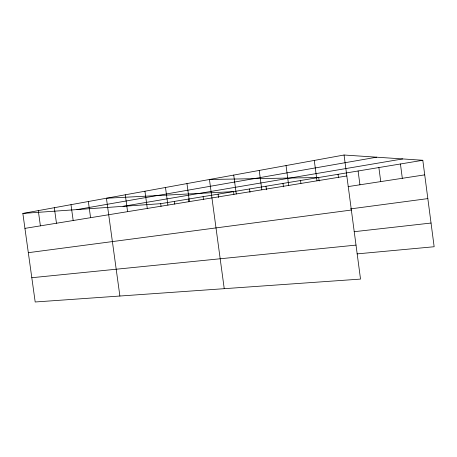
<?xml version="1.0" encoding="UTF-8"?>
<svg xmlns="http://www.w3.org/2000/svg" width="457" height="457" viewBox="0 0 457 457"><rect width="100%" height="100%" fill="white"/><g stroke="black" fill="none" stroke-linecap="round" stroke-linejoin="round"><path stroke-width="0.69" d="M344.052 155.014L360.527 279.09L35.189 301.986L22.85 213.425L344.052 155.014L422.805 160.276L434.15 246.74L357.1 253.886M76.936 209.597L376.677 157.191M123.047 206.335L402.691 158.933M22.85 213.425L160.681 203.673L422.805 160.276M24.935 228.374L346.834 175.968M348.165 186.593L424.719 174.865M350.422 208.912L427.832 198.606M28.317 252.687L351.359 210.043M354.152 231.699L431.042 223.045M31.807 277.719L356.014 245.106M88.344 201.514L90.577 217.686M70.989 204.673L73.183 220.52M54.314 207.707L56.468 223.239M38.279 210.62L40.399 225.855M174.408 201.4L174.78 204.125M165.485 187.484L167.89 205.102M160.681 203.673L161.047 206.358M144.943 191.22L147.303 208.449M125.275 194.796L127.589 211.66M119.883 296.027L106.424 198.229L233.567 191.609L233.933 194.339M265.985 186.239L266.46 189.764M259.222 170.438L261.827 189.809M249.522 188.964L249.99 192.431M233.721 175.077L236.269 193.968M218.098 194.168L218.555 197.527M224.238 288.681L209.443 179.492L318.7 177.51L319.169 181.018M203.097 196.653L203.479 199.458M186.964 183.583L189.415 201.594M188.541 199.063L188.918 201.823M338.054 174.306L338.506 177.699M314.279 160.43L316.998 180.823M300.546 180.515L300.917 183.274M286.036 165.565L288.698 185.433M282.986 183.423L283.443 186.816M400.435 163.977L402.32 178.299M378.882 167.548L380.738 181.606M358.099 170.987L359.933 184.794"/></g></svg>
